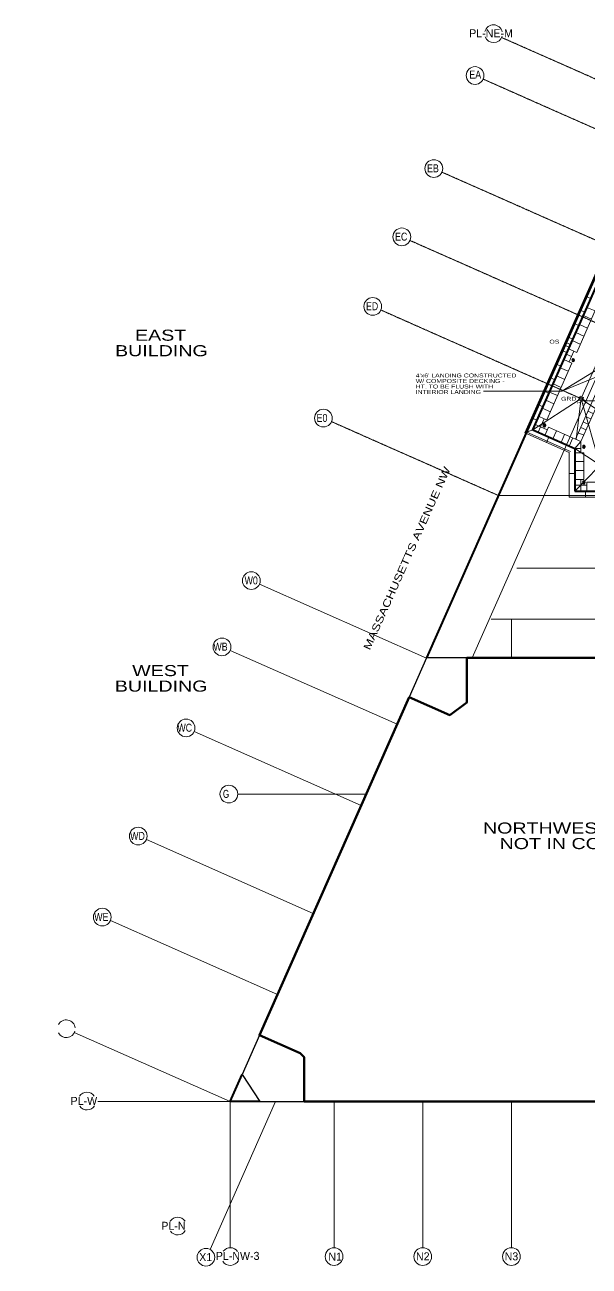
# Model space of a CAD drawing. Header units: inches. Extents: x -40190 to 0, y -3216 to 2257.
# Drawn here: x -33420 to -31129, y -3147 to 1894 of the extents above; entities that cross this region are included whole.
import ezdxf
from ezdxf import colors
from ezdxf.entities.mleader import LeaderData, LeaderLine
from ezdxf.enums import TextEntityAlignment as Align
from ezdxf.math import Vec2, Vec3

# ---------------------------------------------------------------- set-up
doc = ezdxf.new("R2010")
doc.units = ezdxf.units.IN
doc.header["$LTSCALE"] = 0.5
doc.header["$MEASUREMENT"] = 0
doc.linetypes.add('A113$0$CENTER', pattern=[2, 1.25, -0.25, 0.25, -0.25])
for name, color, linetype in [('A113$0$63', 8, 'Continuous'), ('A113$0$A roof pave', 8, 'Continuous'), ('A113$0$A-ANNO-TEXT', 8, 'Continuous'), ('A113$0$A-ANNO-WEST', 8, 'Continuous'), ('A113$0$A-GRID-1DP0-15', 8, 'Continuous'), ('A113$0$A-GRID-GRDP0-15', 8, 'Continuous'), ('A113$0$A-roof cope', 8, 'Continuous'), ('A113$0$A-roof davi', 8, 'Continuous'), ('A113$0$bp113 - A-ROOF-CRTS', 8, 'Continuous'), ('A113$0$bp113 - A-ROOF-RFDR', 8, 'Continuous'), ('A113$0$C-PROP', 8, 'Continuous'), ('A113$0$Items below', 8, 'Continuous'), ('E-Anno-Note', 6, 'Continuous'), ('XREF', 7, 'Continuous')]:
    doc.layers.add(name, color=color, linetype=linetype)
doc.styles.add('A113$0$Arial', font='arial.ttf', dxfattribs={"height": 0.076839})
doc.styles.add('A113$0$style-Arial', font='arial.ttf')
doc.styles.add('MAMEP ANNO', font='arial.ttf', dxfattribs={"height": 0.101562})

# ---------------------------------------------------------------- blocks, each defined once
blk = doc.blocks.new('A113')
at = {"layer": 'A113$0$A roof pave', "lineweight": 13}
for p, q in [((-24400.9701, 211.5883, -2660.425), (-23933.0149, 1268.4548, -2660.425)), ((-24396.1079, 563.8565, -2660.425), (-24307.0823, 764.9188, -2660.425)), ((-24426.5146, 524.8231, -2660.425), (-24407.0812, 568.7132, -2660.425)), ((-24517.5672, 289.5435, -2660.425), (-24415.5414, 519.9664, -2660.425)), ((-24379.0236, 201.8749, -2660.425), (-24319.0765, 337.3868, -2660.425)), ((-24543.1542, 261.3953, -2660.425), (-24528.5404, 294.4002, -2660.425)), ((-24543.1542, 261.3953, -2660.425), (-24515.524, 249.1663, -2660.425)), ((-24517.5688, 289.5442, -2660.425), (-24528.5421, 294.4009, -2660.425)), ((-24510.6953, 260.1742, -2660.425), (-24515.5159, 249.1849, -2660.425)), ((-24510.7035, 260.1556, -2660.425), (-24400.9701, 211.5883, -2660.425)), ((-24379.0236, 201.8749, -2660.425), (-24379.0236, 156.0949, -2660.425)), ((-24367.0236, 156.0949, -2660.425), (-24367.0236, 48.0949, -2660.425)), ((-24379.0236, 24.0949, -2660.425), (-24379.0236, 48.0949, -2660.425)), ((-24367.0236, 48.0949, -2660.425), (-24379.0236, 48.0949, -2660.425)), ((-24379.0236, 24.0949, -2660.425), (-24355.0236, 24.0949, -2660.425)), ((-24355.0236, 36.0949, -2660.425), (-24140.3134, 36.0949, -2660.425)), ((-24355.0236, 36.0949, -2660.425), (-24355.0236, 24.0949, -2660.425))]:
    blk.add_line(p, q, dxfattribs=at)
at = {"layer": 'A113$0$A roof pave', "lineweight": 0}
for p, q in [((-24369.1501, 713.6587, -2660.425), (-24336.2326, 699.0836, -2660.425)), ((-24354.575, 746.5763, -2660.425), (-24321.6575, 732.0012, -2660.425)), ((-24385.3594, 677.2394, -2660.425), (-24352.4299, 662.665, -2660.425)), ((-24414.5081, 611.3804, -2660.425), (-24381.5786, 596.806, -2660.425)), ((-24399.9337, 644.3099, -2660.425), (-24367.0043, 629.7355, -2660.425)), ((-24438.7959, 556.5044, -2660.425), (-24416.7979, 546.7682, -2660.425)), ((-24429.0825, 578.4509, -2660.425), (-24396.1079, 563.8565, -2660.425)), ((-24448.5093, 534.5578, -2660.425), (-24415.5414, 519.9664, -2660.425)), ((-24477.6495, 468.7183, -2660.425), (-24444.6816, 454.1269, -2660.425)), ((-24463.0794, 501.6381, -2660.425), (-24430.1115, 487.0467, -2660.425)), ((-24492.2196, 435.7985, -2660.425), (-24459.2517, 421.2071, -2660.425)), ((-24521.3598, 369.9589, -2660.425), (-24488.3919, 355.3675, -2660.425)), ((-24506.7897, 402.8787, -2660.425), (-24473.8218, 388.2873, -2660.425)), ((-24550.5, 304.1193, -2660.425), (-24528.5404, 294.4002, -2660.425)), ((-24535.9299, 337.0391, -2660.425), (-24502.9619, 322.4477, -2660.425)), ((-24338.4823, 293.4366, -2660.425), (-24360.4273, 303.1533, -2660.425)), ((-24328.7656, 315.3816, -2660.425), (-24350.7106, 325.0983, -2660.425)), ((-24565.1088, 271.1122, -2660.425), (-24543.1525, 261.3945, -2660.425)), ((-24552.777, 239.3558, -2660.425), (-24543.1323, 261.3424, -2660.425)), ((-24525.2957, 226.8902, -2660.425), (-24510.894, 259.7214, -2660.425)), ((-24357.9158, 249.5465, -2660.425), (-24379.8608, 259.2632, -2660.425)), ((-24348.199, 271.4915, -2660.425), (-24370.1441, 281.2082, -2660.425)), ((-24492.3281, 212.4286, -2660.425), (-24477.9264, 245.2597, -2660.425)), ((-24459.3606, 197.967, -2660.425), (-24444.9588, 230.7981, -2660.425)), ((-24426.393, 183.5054, -2660.425), (-24411.9912, 216.3365, -2660.425)), ((-24403.0758, 173.1421, -2660.425), (-24379.0236, 201.8749, -2660.425)), ((-24379.0399, 201.8382, -2660.425), (-24400.9849, 211.5549, -2660.425)), ((-24367.6325, 227.6014, -2660.425), (-24389.5776, 237.3182, -2660.425)), ((-24403.0236, 173.1287, -2660.425), (-24379.0236, 173.1287, -2660.425)), ((-24367.0236, 156.0949, -2660.425), (-24403.0236, 156.0949, -2660.425)), ((-24367.0236, 120.0949, -2660.425), (-24403.0236, 120.0949, -2660.425)), ((-24367.0236, 84.0949, -2660.425), (-24403.0236, 84.0949, -2660.425)), ((-24379.0236, 48.0949, -2660.425), (-24403.0236, 48.0949, -2660.425)), ((-24379.0236, 24.0949, -2660.425), (-24403.0236, 24.0949, -2660.425)), ((-24379.0236, 24.0949, -2660.425), (-24379.0236, 0.0949, -2660.425)), ((-24355.0236, 24.0949, -2660.425), (-24355.0236, 0.0949, -2660.425))]:
    blk.add_line(p, q, dxfattribs=at)
at = {"layer": 'A113$0$A-ANNO-TEXT', "lineweight": 0}
blk.add_line((-24455.8634, 405.8801), (-23883.392, 643.2295), dxfattribs=at)
at = {"layer": 'A113$0$A-ANNO-TEXT', "lineweight": 0, "flags": 128}
blk.add_lwpolyline([(-24773.8061, 405.8801), (-24455.8634, 405.8801), (-23936.0045, 724.7717)], dxfattribs=at)
at = {"layer": 'A113$0$A-ANNO-WEST', "lineweight": 30}
for p, q in [((-25005.6434, -676.9041), (-25076.0596, -835.9378)), ((-24842.0259, -676.9042), (-25005.6434, -676.9041)), ((-25684.162, -2209.3266), (-25754.5367, -2368.2668)), ((-25754.5367, -2368.2668), (-25682.5292, -2478.9004)), ((-25682.5292, -2478.9004), (-25502.0254, -2478.9003))]:
    blk.add_line(p, q, dxfattribs=at)
at = {"layer": 'A113$0$A-ANNO-WEST', "lineweight": 53, "flags": 128}
blk.add_lwpolyline([(-23093.0624, -797.9051), (-22682.0257, -797.9051), (-22682.0257, -676.9042), (-21061.0236, -676.9042), (-21061.0236, -2477.9051), (-22682.0257, -2477.9051), (-22682.0257, -2347.1498), (-23779.0217, -2347.1498), (-23837.3562, -2478.8988), (-25502.0254, -2478.9003), (-25502.0236, -2298.3308), (-25518.812, -2282.5399), (-25684.162, -2209.3266), (-25076.0596, -835.9378), (-24911.085, -908.9844), (-24842.0239, -857.4072), (-24842.0259, -676.9042), (-23039.4874, -676.9057), (-23093.0624, -797.9051)], close=True, dxfattribs=at)
at = {"layer": 'A113$0$A-GRID-1DP0-15', "lineweight": 13}
for centre in [(-24808.7497, 1688.063, 0), (-24975.9962, 1310.3406), (-25105.8492, 1032.9756), (-25223.9507, 750.3406), (-25424.2584, 296.8055), (-25716.7294, -363.0889), (-25835.7521, -632.2166), (-25981.5032, -961.3923), (-25807.8964, -1229.9051), (-26175.838, -1400.2931), (-26321.5892, -1729.4688), (-25381.0236, -3107.9017), (-25021.0236, -3107.9017), (-24661.0236, -3107.9017), (-25900.7905, -3110.9685)]:
    blk.add_circle(centre, 36, dxfattribs=at)
for centre, start, end in [((-24733.5264, 1857.9355), 12.3744237, 165.6270042), ((-24733.5264, 1857.9355), 200.5139047, 343.9322995), ((-26467.9617, -2182.8908), 5.0352203, 152.009589), ((-26467.9617, -2182.8908), 208.2985616, 345.3363827), ((-26383.9119, -2476.5362), 34.0743428, 146.7799207), ((-26383.9119, -2476.5362), 215.420843, 328.567837), ((-26015.5572, -2983.9436), 34.0743428, 146.7799207), ((-26015.5572, -2983.9436), 215.420843, 328.567837), ((-25801.9839, -3107.9017), 34.157994, 142.9873582), ((-25801.9839, -3107.9017), 211.6350422, 334.6407846)]:
    blk.add_arc(centre, 36, start, end, dxfattribs=at)
at = {"layer": 'A113$0$A-GRID-GRDP0-15', "linetype": 'A113$0$CENTER', "lineweight": 0}
for p, q in [((-24700.9134, 1842.6911), (-24022.0239, 1542.095)), ((-24775.83, 1673.4929, 0), (-23943.3256, 1304.8799, 0)), ((-24943.0764, 1295.7705), (-24110.5721, 927.1574)), ((-25072.9294, 1018.4055), (-24234.537, 647.1853)), ((-25191.031, 735.7705), (-24358.5266, 367.1574)), ((-24358.5266, 367.1574), (-20364.9322, 367.1574)), ((-25391.2212, 282.5037), (-24712.7547, -17.9051)), ((-24638.5067, -312.8426), (-20364.9322, -312.8426)), ((-24743.6228, -518.9051), (-20364.9322, -518.9051))]:
    blk.add_line(p, q, dxfattribs=at)
at = {"layer": 'A113$0$A-GRID-GRDP0-15', "lineweight": 0}
for p, q in [((-23943.3256, 1304.8799), (-24820.8121, -676.9042)), ((-25684.013, -377.2485), (-25005.9064, -677.498)), ((-24661.0236, -518.9051), (-24661.0236, -676.9044)), ((-25802.7174, -646.5244, 0), (-25125.0491, -946.5797, 0)), ((-25948.4686, -975.7, -0.0002), (-25270.7999, -1275.7555, -0.0002)), ((-25771.8964, -1229.9051), (-25250.4985, -1229.9051)), ((-26142.8034, -1414.6009, -0.0002), (-25465.1344, -1714.6565, -0.0002)), ((-25399.1725, -1562.9051), (-25397.9426, -1562.9051)), ((-26288.5545, -1743.7765, -0.0002), (-25610.8852, -2043.8323, -0.0002)), ((-26435.0944, -2197.5788), (-25801.9839, -2477.905)), ((-26339.7039, -2477.905), (-25683.1771, -2477.905)), ((-25618.6927, -2478.9004), (-25884.3717, -3078.9306)), ((-25801.9839, -2477.905), (-25801.9839, -3071.9017)), ((-25381.0236, -2478.9002), (-25381.0236, -3071.9017)), ((-25021.0236, -2478.8998), (-25021.0236, -3071.9017)), ((-24661.0236, -2478.8995), (-24661.0236, -3071.9017))]:
    blk.add_line(p, q, dxfattribs=at)
at = {"layer": 'A113$0$A-GRID-GRDP0-15', "lineweight": 0, "flags": 128}
blk.add_lwpolyline([(-24712.7547, -17.9051), (-24395.0245, -17.9051)], dxfattribs=at)
at = {"layer": 'A113$0$A-roof cope', "lineweight": 13}
for p, q in [((-24606.4807, 236.932, -2660.425), (-24089.9418, 1403.5237, -2660.425)), ((-24421.3857, 595.6024, -2660.425), (-24443.3308, 605.3191, -2660.425)), ((-24426.2421, 584.629, -2660.425), (-24448.1871, 594.3457, -2660.425)), ((-24606.4807, 236.932, -2660.425), (-24427.0236, 157.5054, -2660.425)), ((-24427.0236, 157.5054, -2660.425), (-24427.0236, -23.9051, -2660.425)), ((-24427.0236, -23.9051, -2660.425), (-22855.0236, -23.9051, -2660.425))]:
    blk.add_line(p, q, dxfattribs=at)
at = {"layer": 'A113$0$A-roof cope', "lineweight": 40}
for p, q in [((-24574.8175, 249.1636, -2660.425), (-24077.712, 1371.8653, -2660.425)), ((-24574.8175, 249.1636, -2660.425), (-24403.0236, 173.1287, -2660.425)), ((-24403.0236, 173.1287, -2660.425), (-24403.0236, 0.0949, -2660.425)), ((-24403.0236, 0.0949, -2660.425), (-22879.0236, 0.0949, -2660.425))]:
    blk.add_line(p, q, dxfattribs=at)
at = {"layer": 'A113$0$A-roof cope', "lineweight": 0}
for p, q in [((-24360.7693, 791.8657, -2660.425), (-24338.8243, 782.1489, -2660.425)), ((-24385.0612, 737.0031, -2660.425), (-24363.1162, 727.2863, -2660.425)), ((-24409.3531, 682.1405, -2660.425), (-24387.408, 672.4237, -2660.425)), ((-24433.6449, 627.2779, -2660.425), (-24411.6999, 617.5611, -2660.425)), ((-24457.9368, 572.4152, -2660.425), (-24435.9917, 562.6985, -2660.425)), ((-24482.2286, 517.5526, -2660.425), (-24460.2836, 507.8359, -2660.425)), ((-24506.5205, 462.69, -2660.425), (-24484.5754, 452.9733, -2660.425)), ((-24530.8123, 407.8274, -2660.425), (-24508.8673, 398.1107, -2660.425)), ((-24555.1042, 352.9648, -2660.425), (-24533.1591, 343.2481, -2660.425)), ((-24579.396, 298.1022, -2660.425), (-24557.451, 288.3855, -2660.425)), ((-24606.4807, 236.932, -2660.425), (-24574.8175, 249.1636, -2660.425)), ((-24518.6966, 198.0793, -2660.425), (-24508.9832, 220.0258, -2660.425)), ((-24427.0236, 72.0955, -2660.425), (-24403.0236, 72.0955, -2660.425)), ((-24361.0139, -23.9051, -2660.425), (-24361.0139, 0.0949, -2660.425))]:
    blk.add_line(p, q, dxfattribs=at)
at = {"layer": 'A113$0$A-roof davi', "lineweight": 40, "extrusion": (0, 0, -1)}
for centre in [(24410.1331, 532.1809, 2660.425), (24527.3226, 267.5111, 2660.425), (24367.0236, 180.5949, 2660.425), (24367.0236, 36.0949, 2660.425)]:
    blk.add_circle(centre, 4.319, dxfattribs=at)
at = {"layer": 'A113$0$bp113 - A-ROOF-CRTS', "lineweight": 13}
for p, q in [((-24257.8922, 648.7773, -2660.425), (-24375.404, 383.3794, -2660.425)), ((-24574.8175, 249.1636, -2660.425), (-24386.673, 370.87, -2660.425)), ((-24398.5327, 210.5095, -2660.425), (-24379.6409, 367.7576, -2660.425)), ((-24375.7608, 366.0402, -2660.425), (-24303.3237, 114.0949, -2660.425)), ((-24371.9344, 371.4558, -2660.425), (-24128.3134, 204.0949, -2660.425)), ((-24403.0236, 173.1287, -2660.425), (-24309.0236, 111.3525, -2660.425)), ((-24403.0236, 0.0949, -2660.425), (-24308.7217, 98.0949, -2660.425))]:
    blk.add_line(p, q, dxfattribs=at)
at = {"layer": 'A113$0$bp113 - A-ROOF-RFDR', "lineweight": 13}
blk.add_circle((-24378.6429, 376.0644, -2660.425), 6, dxfattribs=at)
blk.add_3dface([(-24382.7195, 386.6173, -2660.425), (-24368.0885, 380.1416, -2660.425), (-24374.5663, 365.5116, -2660.425), (-24389.1973, 371.9873, -2660.425)], dxfattribs=at)
at = {"layer": 'A113$0$C-PROP', "lineweight": 40, "flags": 128}
for points in [[(-25004.5437, -676.9041), (-24022.0239, 1542.095), (-21061.0239, 1542.095), (-21061.0239, -676.9042)], [(-25801.9839, -2477.905), (-25753.8833, -2369.2708)], [(-25683.1771, -2477.905), (-25801.9839, -2477.905)]]:
    blk.add_lwpolyline(points, dxfattribs=at)
at = {"layer": 'A113$0$Items below', "lineweight": 0}
for p, q in [((-24598.5649, 239.9899, -2660.425), (-24086.8843, 1395.6091, -2660.425)), ((-24598.5649, 239.9899, -2660.425), (-24421.0236, 161.4112, -2660.425)), ((-24421.0236, -17.9051, -2660.425), (-22861.0236, -17.9051, -2660.425))]:
    blk.add_line(p, q, dxfattribs=at)
at = {"layer": 'A113$0$63', "lineweight": 0, "style": 'A113$0$style-Arial', "width": 1.246875}
blk.add_text('RD', height=16, dxfattribs=at).set_placement((-24396.4432, 353.7602))
at = {"layer": 'A113$0$A-ANNO-TEXT', "lineweight": 13, "style": 'A113$0$style-Arial', "width": 1.266666}
for s, p in [('EAST', (-26084.7635, 633.595)), ('BUILDING', (-26081.7455, 570.595)), ('WEST', (-26085.2065, -728.405)), ('BUILDING', (-26082.8417, -791.405))]:
    blk.add_text(s, height=45, dxfattribs=at).set_placement(p, align=Align.MIDDLE_CENTER)
at = {"layer": 'A113$0$A-ANNO-TEXT', "lineweight": 70, "style": 'A113$0$style-Arial', "width": 1.246875}
for s, p in [('OS', (-24506.7888, 599.186)), ('GRD', (-24459.4774, 367.2991))]:
    blk.add_text(s, height=16, dxfattribs=at).set_placement(p)
at = {"layer": 'A113$0$A-ANNO-TEXT', "lineweight": 30, "style": 'A113$0$style-Arial', "width": 1.266666}
blk.add_text('MASSACHUSETTS AVENUE NW', height=30, rotation=66, dxfattribs=at).set_placement((-25235.881, -647.6007))
at = {"layer": 'A113$0$A-ANNO-TEXT', "lineweight": 70, "char_height": 15.999998, "attachment_point": 7, "line_spacing_factor": 0.6, "style": 'A113$0$Arial'}
for s, insert in [('\\H1x;\\W1.24688;W/ COMPOSITE DECKING -', (-25049.4137, 439.3437)), ("\\H1x;\\W1.24688;4'x6' LANDING CONSTRUCTED", (-25049.4137, 461.7437)), ('\\H1x;\\W1.24688;HT. TO BE FLUSH WITH', (-25049.4137, 416.9437)), ('\\H1x;\\W1.24688;INTERIOR LANDING', (-25049.4137, 394.5437))]:
    blk.add_mtext(s, dxfattribs=dict(at, insert=insert))
at = {"layer": 'A113$0$A-ANNO-WEST', "lineweight": 53, "style": 'A113$0$style-Arial', "width": 1.266666}
for s, p in [('NORTHWEST BUILDING', (-24320.8079, -1367.7359)), ('NOT IN CONTRACT', (-24341.9458, -1430.7359))]:
    blk.add_text(s, height=45, dxfattribs=at).set_placement(p, align=Align.MIDDLE_CENTER)
at = {"layer": 'A113$0$A-GRID-1DP0-15', "lineweight": 13, "style": 'A113$0$style-Arial'}
for s, rotation, width, p in [('PL-NE-M', 0.0086, 0.95, (-24832.5166, 1843.7117)), ('EA', 0.0086, 0.789231, (-24831.7152, 1675.8433, 0)), ('EB', 0.0086, 0.789231, (-25003.4502, 1294.9404)), ('EC', 0.0086, 0.789231, (-25133.3032, 1017.5755)), ('ED', 0.0086, 0.789231, (-25251.4047, 734.9404)), ('E0', 0.0086, 0.789231, (-25451.7124, 281.4054)), ('W0', 0.0086, 0.789231, (-25744.1834, -378.489)), ('WB', 0.0086, 0.789231, (-25870.577, -647.6178)), ('WC', 0.0086, 0.789231, (-26016.8504, -976.6929)), ('WD', 0.0086, 0.789231, (-26208.5888, -1416.0213)), ('WE', 0.0086, 0.789231, (-26354.2779, -1744.9542)), ('X1', 0.0087, 0.95, (-25928.2444, -3126.3686))]:
    blk.add_text(s, height=32.5, rotation=rotation, dxfattribs=dict(at, width=width)).set_placement(p)
for s, width, p in [('G', 0.701538, (-25831.737, -1245.3011)), ('PL-W', 0.95, (-26450.2682, -2491.9322)), ('PL-N', 0.95, (-26081.9134, -2999.3396)), ('PL-NW-3', 0.95, (-25860.9507, -3121.4779)), ('N1', 0.95, (-25404.0279, -3124.4586)), ('N2', 0.95, (-25048.4799, -3123.2977)), ('N3', 0.95, (-24688.4799, -3123.2977))]:
    blk.add_text(s, height=32.5, dxfattribs=dict(at, width=width)).set_placement(p)

msp = doc.modelspace()

# ---------------------------------------------------------------- block references
at = {"layer": 'XREF'}
msp.add_blockref('A113', (-6783.7, 0), dxfattribs=at)

# ---------------------------------------------------------------- leaders
at = {"layer": 'E-Anno-Note'}
ml = msp.add_multileader_mtext('Standard', dxfattribs=at)
ml.set_content('2P-30A/NFSS FOR GENERATOR JACKET WATER HEATER (480V, 1%%C)', color=(89, 89, 89), style='MAMEP ANNO')
ml.set_leader_properties(color=256, linetype='Continuous')
ml.build(insert=Vec2(0, 0))
ml.multileader.update_dxf_attribs({"has_dogleg": 0, "text_right_attachment_type": 3, "dogleg_length": 3.84, "arrow_head_size": 12, "scale": 96})
ctx = ml.context
ctx.base_point, ctx.scale, ctx.char_height, ctx.arrow_head_size, ctx.landing_gap_size, ctx.plane_origin = Vec3(-22108, 375.3), 96, 7.68, 12, 3.75, Vec3(-21875.4, 379.5)
ctx.right_attachment, ctx.text_align_type = 3, 2
notes = []
notes.append((ctx, [(0, (1, 1, 0), (-21547.3, 362.1), (-1, 0), 369, [(0, [(-21843.7, 423.1), (-21908.6, 362.1)], 0, [])])]))
ctx.mtext.insert, ctx.mtext.width, ctx.mtext.alignment, ctx.mtext.flow_direction = Vec3(-21920.1, 380.3), 190.309, 3, 5
for ctx, leaders in notes:
    for number, flags, end, landing, length, lines in leaders:
        leader = LeaderData()
        leader.index, (leader.has_last_leader_line, leader.has_dogleg_vector, leader.attachment_direction) = number, flags
        leader.last_leader_point, leader.dogleg_vector, leader.dogleg_length = Vec3(end), Vec3(landing), length
        for number, points, colour, breaks in lines:
            line = LeaderLine()
            line.index, line.vertices, line.color, line.breaks = number, Vec3.list(points), colors.encode_raw_color(colour), breaks
            leader.lines.append(line)
        ctx.leaders.append(leader)

doc.saveas('drawing.dxf')
